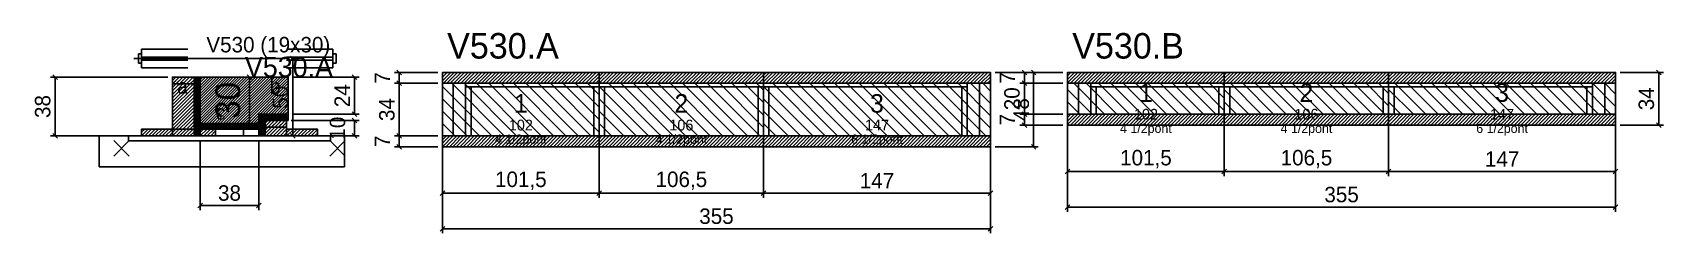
# Model space of a CAD drawing. Extents: x -69 to 988, y -97 to 33.
import ezdxf
from ezdxf.enums import TextEntityAlignment as Align

# ---------------------------------------------------------------- set-up
doc = ezdxf.new("R2010")
doc.units = 0
for name, color, linetype in [('5', 5, 'Continuous'), ('barrote', 126, 'Continuous'), ('CONCRETO', 251, 'Continuous'), ('COTA', 241, 'Continuous'), ('Cota Seção (2x)', 241, 'Continuous'), ('detalhes', 7, 'Continuous'), ('Hachura', 251, 'Continuous'), ('Madeira', 126, 'Continuous'), ('NOMENCLATURA', 7, 'Continuous'), ('Painéis', 200, 'Continuous'), ('presilha', 224, 'Continuous'), ('Reaproveitamento', 30, 'Continuous'), ('SARR_2.2x7', 40, 'Continuous'), ('SARR_3.5x7', 81, 'Continuous'), ('SCO-___-LAJ', 224, 'Continuous'), ('TENSOR', 224, 'Continuous'), ('texto', 7, 'Continuous'), ('Texto Seção', 7, 'Continuous')]:
    doc.layers.add(name, color=color, linetype=linetype)
doc.dimstyles.new('PAINEL', dxfattribs={"dimtxt": 10, "dimasz": 3, "dimexe": 3, "dimexo": 3, "dimgap": 3, "dimtad": 1, "dimblk": 'OBLIQUE', "dimblk1": 'OBLIQUE', "dimcen": 2.5, "dimclrd": 4, "dimclre": 4, "dimclrt": 240, "dimazin": 3, "dimtfac": 1, "dimtmove": 0, "dimatfit": 3})
doc.dimstyles.new('SECAO2X', dxfattribs={"dimtxt": 16, "dimasz": 3, "dimexe": 3, "dimexo": 3, "dimgap": 3, "dimtad": 1, "dimblk": 'OBLIQUE', "dimblk1": 'OBLIQUE', "dimcen": 2.5, "dimclrd": 4, "dimclre": 4, "dimclrt": 240, "dimazin": 3, "dimtfac": 1, "dimtmove": 0, "dimatfit": 3})

# ---------------------------------------------------------------- blocks, each defined once
blk = doc.blocks.new('_OBLIQUE')
at = {"color": 0, "linetype": 'BYBLOCK'}
blk.add_line((-0.5, -0.5), (0.5, 0.5), dxfattribs=at)

msp = doc.modelspace()

# ---------------------------------------------------------------- hatches: boundary and pattern name
at = {"layer": 'COTA'}
h = msp.add_hatch(dxfattribs=at)
h.set_pattern_fill('ANSI31', scale=0.4)
h.paths.add_polyline_path([(40, -26), (40, 4), (97, 4), (97, -20), (78, -20), (78, -26)])
h = msp.add_hatch(dxfattribs=at)
h.set_pattern_fill('ANSI31', scale=0.5)
h.paths.add_polyline_path([(197, 0), (298.5, 0), (298.5, 7), (197, 7)])
h = msp.add_hatch(dxfattribs=at)
h.set_pattern_fill('ANSI31', scale=0.5)
h.paths.add_polyline_path([(298.5, 0), (405, 0), (405, 7), (298.5, 7)])
h = msp.add_hatch(dxfattribs=at)
h.set_pattern_fill('ANSI31', scale=0.5)
h.paths.add_polyline_path([(405, 0), (552, 0), (552, 7), (405, 7)])
h = msp.add_hatch(dxfattribs=at)
h.set_pattern_fill('ANSI31', scale=0.5)
h.paths.add_polyline_path([(602, 0), (703.5, 0), (703.5, 7), (602, 7)])
h = msp.add_hatch(dxfattribs=at)
h.set_pattern_fill('ANSI31', scale=0.5)
h.paths.add_polyline_path([(703.5, 0), (810, 0), (810, 7), (703.5, 7)])
h = msp.add_hatch(dxfattribs=at)
h.set_pattern_fill('ANSI31', scale=0.5)
h.paths.add_polyline_path([(810, 0), (957, 0), (957, 7), (810, 7)])
h = msp.add_hatch(dxfattribs=at)
h.set_pattern_fill('ANSI31', scale=0.5)
h.paths.add_polyline_path([(602, -27), (703.5, -27), (703.5, -20), (602, -20)])
h = msp.add_hatch(dxfattribs=at)
h.set_pattern_fill('ANSI31', scale=0.5)
h.paths.add_polyline_path([(703.5, -27), (810, -27), (810, -20), (703.5, -20)])
h = msp.add_hatch(dxfattribs=at)
h.set_pattern_fill('ANSI31', scale=0.5)
h.paths.add_polyline_path([(810, -27), (957, -27), (957, -20), (810, -20)])
h = msp.add_hatch(dxfattribs=at)
h.set_pattern_fill('ANSI31', scale=0.5)
h.paths.add_polyline_path([(197, -41), (298.5, -41), (298.5, -34), (197, -34)])
h = msp.add_hatch(dxfattribs=at)
h.set_pattern_fill('ANSI31', scale=0.5)
h.paths.add_polyline_path([(298.5, -41), (405, -41), (405, -34), (298.5, -34)])
h = msp.add_hatch(dxfattribs=at)
h.set_pattern_fill('ANSI31', scale=0.5)
h.paths.add_polyline_path([(405, -41), (552, -41), (552, -34), (405, -34)])
at = {"layer": 'Hachura'}
h = msp.add_hatch(dxfattribs=at)
h.set_pattern_fill('ANSI31', scale=0.5)
h.paths.add_polyline_path([(22, -34), (36, -34), (36, 4), (22, 4)])
h = msp.add_hatch(dxfattribs=at)
h.set_pattern_fill('ANSI31', scale=0.5)
h.paths.add_polyline_path([(22, -0.4), (36, -0.4), (36, 4), (22, 4)])
h = msp.add_hatch(dxfattribs=at)
h.set_pattern_fill('SOLID')
h.paths.add_polyline_path([(36, -34), (40, -34), (40, 4), (36, 4)])
h = msp.add_hatch(dxfattribs=at)
h.set_pattern_fill('SOLID')
h.paths.add_polyline_path([(78, -24), (97, -24), (97, -20), (78, -20)])
h = msp.add_hatch(dxfattribs=at)
h.set_pattern_fill('ANSI31', scale=0.5)
h.paths.add_polyline_path([(2, -34), (22, -34), (22, -29.6), (2, -29.6)])
h = msp.add_hatch(dxfattribs=at)
h.set_pattern_fill('SOLID')
h.paths.add_polyline_path([(40, -29.6), (78, -29.6), (78, -26), (40, -26)])
h = msp.add_hatch(dxfattribs=at)
h.set_pattern_fill('ANSI31', scale=0.5)
h.paths.add_polyline_path([(40, -34), (50, -34), (50, -29.6), (40, -29.6)])
h = msp.add_hatch(dxfattribs=at)
h.set_pattern_fill('SOLID')
h.paths.add_polyline_path([(78, -34), (82, -34), (82, -24), (78, -24)])
h = msp.add_hatch(dxfattribs=at)
h.set_pattern_fill('ANSI31', scale=0.5)
h.paths.add_polyline_path([(82, -34), (96, -34), (96, -24), (82, -24)])
h = msp.add_hatch(dxfattribs=at)
h.set_pattern_fill('ANSI31', scale=0.5)
h.paths.add_polyline_path([(82, -28.4), (96, -28.4), (96, -24), (82, -24)])
h = msp.add_hatch(dxfattribs=at)
h.set_pattern_fill('ANSI31', scale=0.5)
h.paths.add_polyline_path([(96, -34), (116, -34), (116, -29.6), (96, -29.6)])

# ---------------------------------------------------------------- linework, layer by layer
for p, q in [((2, 22), (32, 22)), ((2, 22), (2, 10)), ((96, 22), (126, 22)), ((126, 22), (126, 10)), ((0, 19), (0, 13)), ((2, 19), (0, 19)), ((2, 13), (0, 13)), ((2, 17), (32, 17)), ((2, 15), (32, 15)), ((96, 17), (126, 17)), ((96, 15), (126, 15)), ((126, 19), (128, 19)), ((126, 13), (128, 13)), ((128, 19), (128, 13)), ((2, 10), (32, 10)), ((96, 10), (126, 10))]:
    msp.add_line(p, q)
at = {"layer": 'barrote'}
msp.add_lwpolyline([(-25.5, -54), (133.5, -54), (133.5, -34), (-25.5, -34)], close=True, dxfattribs=at)
at = {"layer": 'CONCRETO'}
msp.add_lwpolyline([(40, -26), (40, 4), (97, 4), (97, -20), (78, -20), (78, -26)], close=True, dxfattribs=at)
at = {"layer": 'Madeira'}
for points in [[(22, -34), (36, -34), (36, 4), (22, 4)], [(22, -0.4), (36, -0.4), (36, 4), (22, 4)], [(2, -34), (22, -34), (22, -29.6), (2, -29.6)], [(22, -34), (36, -34), (36, -29.6), (22, -29.6)], [(40, -34), (50, -34), (50, -29.6), (40, -29.6)], [(68, -34), (78, -34), (78, -29.6), (68, -29.6)], [(82, -34), (96, -34), (96, -24), (82, -24)], [(82, -28.4), (96, -28.4), (96, -24), (82, -24)], [(96, -34), (116, -34), (116, -29.6), (96, -29.6)]]:
    msp.add_lwpolyline(points, close=True, dxfattribs=at)
at = {"layer": 'Painéis'}
for p, q in [((197, 0), (298.5, 0)), ((197, -34), (197, 0)), ((298.5, -34), (298.5, 0)), ((298.5, -34), (298.5, 0)), ((298.5, 0), (405, 0)), ((298.5, -34), (298.5, 0)), ((405, -34), (405, 0)), ((405, -34), (405, 0)), ((405, 0), (552, 0)), ((405, -34), (405, 0)), ((552, -34), (552, 0)), ((602, 0), (703.5, 0)), ((602, -20), (602, 0)), ((703.5, -20), (703.5, 0)), ((703.5, -20), (703.5, 0)), ((703.5, 0), (810, 0)), ((703.5, -20), (703.5, 0)), ((810, -20), (810, 0)), ((810, -20), (810, 0)), ((810, 0), (957, 0)), ((810, -20), (810, 0)), ((957, -20), (957, 0)), ((602, -20), (703.5, -20)), ((703.5, -20), (810, -20)), ((810, -20), (957, -20)), ((197, -34), (298.5, -34)), ((298.5, -34), (405, -34)), ((405, -34), (552, -34))]:
    msp.add_line(p, q, dxfattribs=at)
for points in [[(36, -34), (40, -34), (40, 4), (36, 4)], [(78, -24), (97, -24), (97, -20), (78, -20)], [(40, -29.6), (78, -29.6), (78, -26), (40, -26)], [(78, -34), (82, -34), (82, -24), (78, -24)]]:
    msp.add_lwpolyline(points, close=True, dxfattribs=at)
at = {"layer": 'presilha'}
for p, q in [((-16, -47), (-6, -37)), ((-16, -37), (-6, -47)), ((124, -47), (134, -37)), ((124, -37), (134, -47))]:
    msp.add_line(p, q, dxfattribs=at)
at = {"layer": 'Reaproveitamento', "color": 30}
for p, q in [((237, -34), (203, 0)), ((245, -34), (211, 0)), ((253, -34), (219, 0)), ((261, -34), (227, 0)), ((269, -34), (235, 0)), ((277, -34), (243, 0)), ((285, -34), (251, 0)), ((293, -34), (259, 0)), ((298.5, -31.5), (267, 0)), ((298.5, -23.5), (275, 0)), ((298.5, -15.5), (283, 0)), ((298.5, -7.5), (291, 0)), ((338.5, -34), (304.5, 0)), ((346.5, -34), (312.5, 0)), ((354.5, -34), (320.5, 0)), ((362.5, -34), (328.5, 0)), ((370.5, -34), (336.5, 0)), ((378.5, -34), (344.5, 0)), ((386.5, -34), (352.5, 0)), ((394.5, -34), (360.5, 0)), ((402.5, -34), (368.5, 0)), ((405, -28.5), (376.5, 0)), ((405, -20.5), (384.5, 0)), ((405, -12.5), (392.5, 0)), ((405, -4.5), (400.5, 0)), ((445, -34), (411, 0)), ((453, -34), (419, 0)), ((461, -34), (427, 0)), ((469, -34), (435, 0)), ((477, -34), (443, 0)), ((485, -34), (451, 0)), ((493, -34), (459, 0)), ((501, -34), (467, 0)), ((509, -34), (475, 0)), ((517, -34), (483, 0)), ((525, -34), (491, 0)), ((533, -34), (499, 0)), ((541, -34), (507, 0)), ((549, -34), (515, 0)), ((552, -29), (523, 0)), ((552, -21), (531, 0)), ((552, -13), (539, 0)), ((552, -5), (547, 0)), ((626, -20), (606, 0)), ((634, -20), (614, 0)), ((642, -20), (622, 0)), ((650, -20), (630, 0)), ((658, -20), (638, 0)), ((666, -20), (646, 0)), ((674, -20), (654, 0)), ((682, -20), (662, 0)), ((690, -20), (670, 0)), ((698, -20), (678, 0)), ((703.5, -17.5), (686, 0)), ((703.5, -9.5), (694, 0)), ((703.5, -1.5), (702, 0)), ((727.5, -20), (707.5, 0)), ((735.5, -20), (715.5, 0)), ((743.5, -20), (723.5, 0)), ((751.5, -20), (731.5, 0)), ((759.5, -20), (739.5, 0)), ((767.5, -20), (747.5, 0)), ((775.5, -20), (755.5, 0)), ((783.5, -20), (763.5, 0)), ((791.5, -20), (771.5, 0)), ((799.5, -20), (779.5, 0)), ((807.5, -20), (787.5, 0)), ((810, -14.5), (795.5, 0)), ((810, -6.5), (803.5, 0)), ((834, -20), (814, 0)), ((842, -20), (822, 0)), ((850, -20), (830, 0)), ((858, -20), (838, 0)), ((866, -20), (846, 0)), ((874, -20), (854, 0)), ((882, -20), (862, 0)), ((890, -20), (870, 0)), ((898, -20), (878, 0)), ((906, -20), (886, 0)), ((914, -20), (894, 0)), ((922, -20), (902, 0)), ((930, -20), (910, 0)), ((938, -20), (918, 0)), ((946, -20), (926, 0)), ((954, -20), (934, 0)), ((957, -15), (942, 0)), ((957, -7), (950, 0)), ((229, -34), (197, -2)), ((221, -34), (197, -10)), ((330.5, -34), (298.5, -2)), ((322.5, -34), (298.5, -10)), ((437, -34), (405, -2)), ((429, -34), (405, -10)), ((618, -20), (602, -4)), ((719.5, -20), (703.5, -4)), ((826, -20), (810, -4)), ((213, -34), (197, -18)), ((314.5, -34), (298.5, -18)), ((421, -34), (405, -18)), ((610, -20), (602, -12)), ((602, -20), (602, -20)), ((711.5, -20), (703.5, -12)), ((703.5, -20), (703.5, -20)), ((818, -20), (810, -12)), ((810, -20), (810, -20)), ((205, -34), (197, -26)), ((306.5, -34), (298.5, -26)), ((413, -34), (405, -26)), ((197, -34), (197, -34)), ((298.5, -34), (298.5, -34)), ((405, -34), (405, -34))]:
    msp.add_line(p, q, dxfattribs=at)
at = {"layer": 'SARR_2.2x7'}
for p, q in [((204, -34), (204, 0)), ((545, -34), (545, 0)), ((609, -20), (609, 0)), ((950, -20), (950, 0)), ((212, -2.2), (298.5, -2.2)), ((298.5, -2.2), (405, -2.2)), ((405, -2.2), (537, -2.2)), ((617, -2.2), (703.5, -2.2)), ((703.5, -2.2), (810, -2.2)), ((810, -2.2), (942, -2.2))]:
    msp.add_line(p, q, dxfattribs=at)
at = {"layer": 'SARR_3.5x7'}
for p, q in [((212, -34), (212, 0)), ((298.5, -34), (298.5, 0)), ((298.5, -34), (298.5, 0)), ((405, -34), (405, 0)), ((405, -34), (405, 0)), ((537, -34), (537, 0)), ((617, -20), (617, 0)), ((703.5, -20), (703.5, 0)), ((703.5, -20), (703.5, 0)), ((810, -20), (810, 0)), ((810, -20), (810, 0)), ((942, -20), (942, 0)), ((215.5, -34), (215.5, -2.2)), ((295, -34), (295, -2.2)), ((302, -34), (302, -2.2)), ((401.5, -34), (401.5, -2.2)), ((408.5, -34), (408.5, -2.2)), ((533.5, -34), (533.5, -2.2)), ((620.5, -20), (620.5, -2.2)), ((700, -20), (700, -2.2)), ((707, -20), (707, -2.2)), ((806.5, -20), (806.5, -2.2)), ((813.5, -20), (813.5, -2.2)), ((938.5, -20), (938.5, -2.2)), ((617, -20), (620.5, -20)), ((700, -20), (703.5, -20)), ((703.5, -20), (707, -20)), ((806.5, -20), (810, -20)), ((810, -20), (813.5, -20)), ((938.5, -20), (942, -20)), ((212, -34), (215.5, -34)), ((295, -34), (298.5, -34)), ((298.5, -34), (302, -34)), ((401.5, -34), (405, -34)), ((405, -34), (408.5, -34)), ((533.5, -34), (537, -34))]:
    msp.add_line(p, q, dxfattribs=at)
at = {"layer": 'SCO-___-LAJ'}
for points in [[(197, 0), (298.5, 0), (298.5, 7), (197, 7)], [(298.5, 0), (405, 0), (405, 7), (298.5, 7)], [(405, 0), (552, 0), (552, 7), (405, 7)], [(602, 0), (703.5, 0), (703.5, 7), (602, 7)], [(703.5, 0), (810, 0), (810, 7), (703.5, 7)], [(810, 0), (957, 0), (957, 7), (810, 7)], [(602, -27), (703.5, -27), (703.5, -20), (602, -20)], [(703.5, -27), (810, -27), (810, -20), (703.5, -20)], [(810, -27), (957, -27), (957, -20), (810, -20)], [(-6.5, -37.2), (124.5, -37.2), (124.5, -34), (-6.5, -34)], [(197, -41), (298.5, -41), (298.5, -34), (197, -34)], [(298.5, -41), (405, -41), (405, -34), (298.5, -34)], [(405, -41), (552, -41), (552, -34), (405, -34)]]:
    msp.add_lwpolyline(points, close=True, dxfattribs=at)
at = {"layer": 'TENSOR'}
msp.add_line((-3, 16), (95, 16), dxfattribs=at)

# ---------------------------------------------------------------- texts
at = {"layer": '5'}
for s, height, p in [('1', 12, (652.75, -6)), ('2', 12, (756.75, -6)), ('3', 12, (883.5, -6)), ('1', 12, (247.75, -13)), ('2', 12, (351.75, -13)), ('3', 12, (478.5, -13)), ('102', 7, (652.75, -20)), ('106', 7, (756.75, -20)), ('147', 7, (883.5, -20)), ('102', 7, (247.75, -27)), ('106', 7, (351.75, -27)), ('147', 7, (478.5, -27))]:
    msp.add_text(s, height=height, dxfattribs=at).set_placement(p, align=Align.MIDDLE_CENTER)
at = {"layer": 'detalhes'}
for s, p in [('a', (25, -6.7)), ('b', (85, -6.7)), ('c', (50, -23.5))]:
    msp.add_text(s, height=9.6, dxfattribs=at).set_placement(p)
at = {"layer": 'NOMENCLATURA'}
for s, p in [('V530.A', (200, 16)), ('V530.B', (605, 16))]:
    msp.add_text(s, height=16.5, dxfattribs=at).set_placement(p)
at = {"layer": 'texto', "char_height": 6, "attachment_point": 5}
for s, insert in [('4 1/2pont', (652.75, -30)), ('4 1/2pont', (756.75, -30)), ('6 1/2pont', (883.5, -30)), ('4 1/2pont', (247.75, -37)), ('4 1/2pont', (351.75, -37)), ('6 1/2pont', (478.5, -37))]:
    msp.add_mtext(s, dxfattribs=dict(at, insert=insert))
at = {"layer": 'Texto Seção'}
for s, height, p in [('V530 (19x30)', 10, (44, 20)), ('V530.A', 13, (69, 4))]:
    msp.add_text(s, height=height, dxfattribs=at).set_placement(p)

# ---------------------------------------------------------------- dimensions: what is measured, and where the dimension line sits
at = {"layer": 'COTA'}
for base, p1, p2 in [((100, -34), (96, -34), (96, 16)), ((-54, -34), (2, -34), (22, 4)), ((140, -20), (97, -20), (97, 4)), ((169, 0), (197, 0), (197, 7)), ((169, -34), (197, -34), (197, 0)), ((580, -41), (552, -41), (552, 7)), ((574, 0), (602, 0), (602, 7)), ((574, -20), (602, -20), (602, 0)), ((985, -27), (957, -27), (957, 7)), ((574, -27), (602, -27), (602, -20)), ((140, -34), (96, -34), (96, -24)), ((169, -41), (197, -41), (197, -34))]:
    msp.add_linear_dim(base=base, p1=p1, p2=p2, angle=90, dimstyle='PAINEL', dxfattribs=at).render()
for base, p1, p2 in [((602, -57), (602, -20), (703.5, -20)), ((602, -80), (602, -20), (957, -20)), ((703.5, -57), (703.5, -20), (810, -20)), ((810, -57), (810, -20), (957, -20)), ((40, -79), (40, -34), (78, -34)), ((197, -71), (197, -34), (298.5, -34)), ((197, -94), (197, -34), (552, -34)), ((298.5, -71), (298.5, -34), (405, -34)), ((405, -71), (405, -34), (552, -34))]:
    msp.add_linear_dim(base=base, p1=p1, p2=p2, dimstyle='PAINEL', dxfattribs=at).render()
at = {"layer": 'Cota Seção (2x)'}
msp.add_linear_dim(base=(72, -26), p1=(40, -26), p2=(40, 4), angle=90, dimstyle='SECAO2X', dxfattribs=at).render()

doc.saveas('drawing.dxf')
